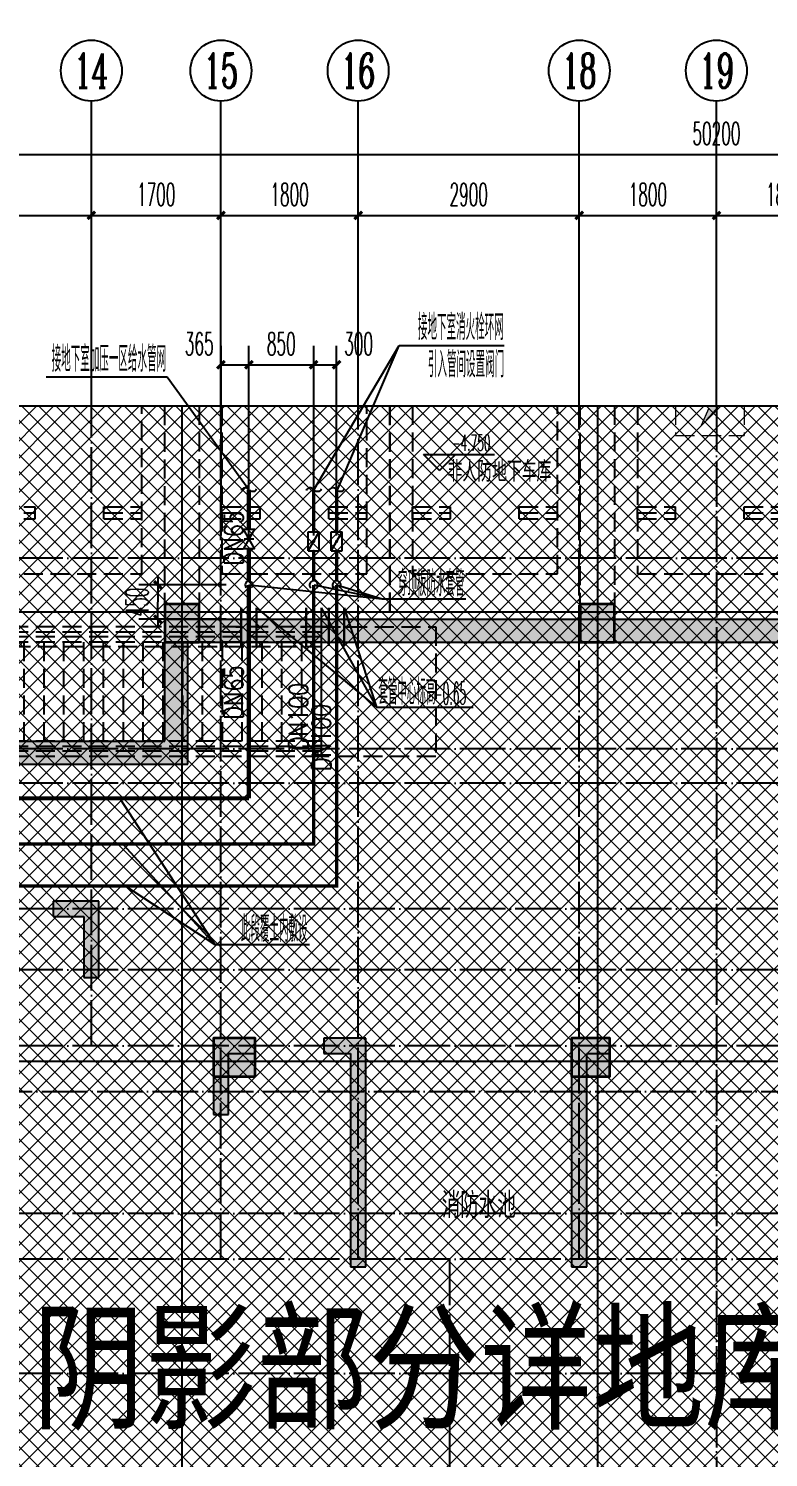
# Model space of a CAD drawing. Extents: x 27938 to 1507990, y 110129 to 923079.
# Drawn here: x 676768 to 686473, y 575229 to 593981 of the extents above; entities that cross this region are included whole.
import ezdxf
from ezdxf.enums import TextEntityAlignment as Align
from ezdxf.xclip import XClip

# ---------------------------------------------------------------- set-up
doc = ezdxf.new("R2010")
doc.units = 0
doc.header["$LTSCALE"] = 1000
doc.header["$MEASUREMENT"] = 0
doc.header["$XCLIPFRAME"] = 0
for name, pattern in [('#P_--_20B1_001_t3$0$DASH', [0.35, 0.25, -0.1]), ('5、6、7#楼参照$0$DASH', [0.35, 0.25, -0.1]), ('DASH', [0.35, 0.25, -0.1]), ('DOTE', [2.4200000000000004, 2, -0.2, 0.02, -0.2])]:
    doc.linetypes.add(name, pattern=pattern)
for name, color, linetype in [('----建筑底图', 8, 'Continuous'), ('AXIS', 3, 'Continuous'), ('AXIS_TEXT', 7, 'Continuous'), ('COLUMN', 9, 'Continuous'), ('DIM_ELEV', 3, 'Continuous'), ('DIM_不分区消火栓', 1, 'Continuous'), ('DIM_不分区给水', 3, 'Continuous'), ('DIM_给水', 3, 'Continuous'), ('DOTE', 1, 'Continuous'), ('EQUIP_不分区消火栓', 7, 'Continuous'), ('EQUIP_给水', 7, 'Continuous'), ('HS-A-停车位（标准）', 9, 'Continuous'), ('HS-A-墙-砼', 41, 'Continuous'), ('PIPE-不分区消火栓', 1, 'TG_X'), ('PIPE-给水中', 72, 'J2'), ('PUB_HATCH', 8, 'Continuous'), ('PUB_TEXT', 4, 'Continuous'), ('STAIR', 2, 'Continuous'), ('text', 7, 'Continuous'), ('TEXT_不分区消火栓', 7, 'Continuous'), ('TEXT_给水', 7, 'Continuous'), ('VALVE_不分区消火栓', 7, 'Continuous'), ('VALVE_给水', 7, 'Continuous')]:
    doc.layers.add(name, color=color, linetype=linetype)
for name, color, linetype, lineweight in [('AE-PARKING', 70, '5、6、7#楼参照$0$DASH', 13), ('填充', 251, 'Continuous', 5), ('砼柱', 2, 'Continuous', 35)]:
    doc.layers.add(name, color=color, linetype=linetype, lineweight=lineweight)
doc.styles.add('_TCH_AXIS', font='COMPLEX', dxfattribs={"bigfont": 'GBCBIG'})
doc.styles.add('_TCH_DIM', font='SIMPLEX.shx', dxfattribs={"width": 0.7, "bigfont": 'GBCBIG.shx'})
doc.styles.add('_TCH_DIM_T3', font='SIMPLEX.shx', dxfattribs={"width": 0.4941176470588236, "bigfont": 'GBCBIG.shx'})
doc.styles.add('_TWT_PIPEDN', font='SIMPLEX', dxfattribs={"width": 0.8, "height": 3.5, "bigfont": 'HZTXT'})
doc.styles.add('COMPLEX', font='COMPLEX')
doc.styles.get("Standard").update_dxf_attribs({"font": 'gbenor.shx', "bigfont": 'gbcbig.shx'})
doc.styles.add('TG_LINETYPE', font='SIMPLEX', dxfattribs={"width": 0.8, "height": 3, "bigfont": 'HZTXT'})
doc.styles.add('黑体', font='simhei.ttf')
doc.linetypes.add('J2', pattern='A,3,-0.2,["J2",Standard,S=0.25,R=0,X=-0.1,Y=-0.115],-0.35', length=3.55)
doc.linetypes.add('TG_X', pattern='A,2,-0.229,["X",TG_LINETYPE,S=0.1,R=0,X=-0.229,Y=-0.15],0', length=2.229)
doc.dimstyles.new('_TCH_ARCH&&100', dxfattribs={"dimtxt": 297.5, "dimasz": 100, "dimexe": 250, "dimexo": 300, "dimgap": 126.25, "dimtad": 1, "dimdec": 0, "dimzin": 0, "dimdsep": 46, "dimtxsty": '_TCH_DIM_T3', "dimblk": 'ARCHTICK', "dimcen": 0.09, "dimclrt": 4, "dimazin": 2, "dimtfac": 1, "dimtdec": 0, "dimtix": 1, "dimtmove": 2, "dimatfit": 3, "dimfxl": 100, "dimtolj": 1, "dimtzin": 0, "dimarcsym": 0})
doc.dimstyles.new('_TWT_ARCH&&100', dxfattribs={"dimtxt": 297.5, "dimasz": 100, "dimexe": 250, "dimexo": 300, "dimgap": 126.25, "dimtad": 1, "dimdec": 0, "dimzin": 0, "dimdsep": 46, "dimtxsty": '_TCH_DIM_T3', "dimblk": 'ARCHTICK', "dimcen": 0.09, "dimclrt": 7, "dimazin": 2, "dimtfac": 1, "dimtdec": 0, "dimtix": 1, "dimtmove": 2, "dimatfit": 3, "dimfxl": 1, "dimtolj": 1, "dimtzin": 0, "dimarcsym": 0})

# ---------------------------------------------------------------- blocks, each defined once
blk = doc.blocks.new('A$C25A378E3')
at = {"layer": 'HS-A-停车位（标准）', "color": 0, "linetype": 'DASH'}
for p, q in [((299.9288666398497, 4280.200665866025), (299.9276344913524, 4120.200664976728)), ((299.9282505712472, 4200.200665451237), (799.9279646449722, 4200.00894667895)), ((299.9288666398497, 4280.200665866025), (799.9285807174165, 4280.00894703425)), ((799.9285807174165, 4280.00894703425), (799.9273485837039, 4120.008946264163)), ((1699.929113851395, 4280.193678615266), (1699.927881702897, 4120.19367778569)), ((1699.928497782676, 4200.193678200361), (2199.928211856517, 4200.001959428308)), ((1699.929113851395, 4280.193678615266), (2199.928827928961, 4280.001959843212)), ((2199.928827928961, 4280.001959843212), (2199.927595795365, 4120.001958953799)), ((299.9276344913524, 4120.200664976728), (799.9273485837039, 4120.008946264163)), ((1699.927881702897, 4120.19367778569), (2199.927595795365, 4120.001958953799)), ((300.0205537431175, 1700.046125917463), (-199.9740653929766, 2550.049336581258)), ((2200.020893819514, 1700.035927985562), (2700.026429273654, 2550.032717227354))]:
    blk.add_line(p, q, dxfattribs=at)
for points in [[(1.164153218269348e-10, 5499.999999999884), (2499.999999842257, 5499.971898506512), (2499.938176556607, -0.02810114610474557), (-0.06182328553404659, 3.472669050097466e-07)], [(299.9943796824664, 4999.996627852321), (2199.994379562442, 4999.975270717288), (2199.938176575466, -0.02472896687686443), (299.9381766954903, -0.003371831844560802)]]:
    blk.add_lwpolyline(points, close=True, dxfattribs=at)
blk = doc.blocks.new('充电车位')
at = {"layer": 'AE-PARKING', "linetype": 'ByBlock'}
h = blk.add_hatch(color=0, dxfattribs=at)
h.dxf.hatch_style = 1
h.paths.add_polyline_path([(-1007586.192309124, -1042637.750552036), (-1007473.70691881, -1042375.484842397), (-1007689.223537753, -1042375.484842405), (-1007425.007632948, -1042030.478523538), (-1007514.574478829, -1042281.719792634), (-1007278.962196556, -1042297.991757713)])
at = {"layer": 'AE-PARKING', "color": 0}
for p, q in [((-1007928.602682202, -1041872.947363779), (-1007028.602682206, -1041872.947363779)), ((-1007928.602682199, -1041872.947363779), (-1007928.602682201, -1042772.947363771)), ((-1007028.602682203, -1041872.947363779), (-1007028.602682201, -1042772.947363771)), ((-1007928.602682204, -1042772.947363771), (-1007028.602682201, -1042772.947363771))]:
    blk.add_line(p, q, dxfattribs=at)
at = {"layer": 'AE-PARKING', "color": 0, "linetype": 'ByBlock'}
for p, q in [((-1007425.007632948, -1042030.478523538), (-1007689.223537753, -1042375.484842405)), ((-1007425.007632948, -1042030.478523538), (-1007514.574478829, -1042281.719792634)), ((-1007689.223537753, -1042375.484842405), (-1007473.70691881, -1042375.484842397)), ((-1007278.962196556, -1042297.991757713), (-1007586.192309124, -1042637.750552036)), ((-1007586.192309124, -1042637.750552036), (-1007473.70691881, -1042375.484842397)), ((-1007514.574478829, -1042281.719792634), (-1007278.962196556, -1042297.991757713))]:
    blk.add_line(p, q, dxfattribs=at)
blk = doc.blocks.new('GFDGFSDFGD')
at = {"layer": 'PUB_HATCH'}
for points in [[(436916.6632950304, 374823.7249912273), (436916.6633632982, 374623.7240320508), (437316.5790052807, 374623.7242368265), (437316.5789524557, 373823.7245942427), (437516.5781339463, 373823.7238780342), (437516.5787040961, 374823.7248459149)], [(439566.4865317799, 373023.7243817647), (439016.5711227141, 373023.7242364523), (439016.5716928639, 372023.7232685714), (439216.5708743546, 372023.7239847798), (439216.5708215295, 372823.7236273639), (439566.4864635121, 372823.7234225881)], [(440466.568470567, 373023.7242148577), (440466.568470567, 372823.7242148577), (440816.568470567, 372823.7242148577), (440816.5684693679, 370023.7242154307), (441016.5684693679, 370023.7242154307), (441016.568470567, 373023.7242148577)], [(444216.4820426816, 373023.7489890837), (443716.5683577289, 373023.7489891474), (443716.5683619161, 370023.7265896607), (443916.5683628398, 370023.7265896607), (443916.5683577289, 372823.7489891474), (444216.4820426816, 372823.7489891108)]]:
    blk.add_hatch(color=0, dxfattribs=at).paths.add_polyline_path(points)
at = {"layer": 'COLUMN', "color": 0}
for p, q in [((436916.6632950304, 374823.7249912273), (436916.6633632982, 374623.7240320508)), ((437516.5787040961, 374823.7248459149), (436916.6632950304, 374823.7249912273)), ((437516.5781339463, 373823.7238780342), (437516.5787040961, 374823.7248459149)), ((436916.6633632982, 374623.7240320508), (437316.5790052807, 374623.7242368265)), ((437316.5790052807, 374623.7242368265), (437316.5789524557, 373823.7245942427)), ((437316.5789524557, 373823.7245942427), (437516.5781339463, 373823.7238780342)), ((439566.4865317799, 373023.7243817647), (439016.5711227141, 373023.7242364523)), ((439016.5711227141, 373023.7242364523), (439016.5716928639, 372023.7232685714)), ((439566.4864635121, 372823.7234225881), (439566.4865317799, 373023.7243817647)), ((440466.568470567, 373023.7242148577), (440466.568470567, 372823.7242148577)), ((441016.568470567, 373023.7242148577), (440466.568470567, 373023.7242148577)), ((441016.5684693679, 370023.7242154307), (441016.568470567, 373023.7242148577)), ((444216.4820426816, 373023.7489890837), (443716.5683577289, 373023.7489891474)), ((443716.5683577289, 373023.7489891474), (443716.5683619161, 370023.7265896607)), ((444216.4820426816, 372823.7489891108), (444216.4820426816, 373023.7489890837)), ((439216.5708743546, 372023.7239847798), (439216.5708215295, 372823.7236273639)), ((439216.5708215295, 372823.7236273639), (439566.4864635121, 372823.7234225881)), ((440466.568470567, 372823.7242148577), (440816.568470567, 372823.7242148577)), ((440816.568470567, 372823.7242148577), (440816.5684693679, 370023.7242154307)), ((443916.5683628398, 370023.7265896607), (443916.5683577289, 372823.7489891474)), ((443916.5683577289, 372823.7489891474), (444216.4820426816, 372823.7489891108)), ((439016.5716928639, 372023.7232685714), (439216.5708743546, 372023.7239847798)), ((440816.5684693679, 370023.7242154307), (441016.5684693679, 370023.7242154307)), ((443716.5683619161, 370023.7265896607), (443916.5683628398, 370023.7265896607))]:
    blk.add_line(p, q, dxfattribs=at)
blk = doc.blocks.new('DFBFBFBGF')
at = {"layer": 'STAIR', "color": 0, "linetype": '#P_--_20B1_001_t3$0$DASH'}
for p, q in [((293136.325158803, 754230.1456084143), (287316.5787030022, 754230.1456084143)), ((293136.3251588018, 754030.1456084143), (293136.325158803, 754230.1456084143)), ((293136.3251588031, 754160.1456084616), (287316.5787030022, 754160.1456084708)), ((293136.3251588029, 754100.1456084616), (287316.5787030022, 754100.1456084704)), ((293136.3251588018, 754030.1456084143), (287316.5787030022, 754030.1456084145)), ((293136.325158803, 754030.1456084299), (288716.325158803, 754030.1456084299)), ((288716.325158803, 752730.1456084299), (288716.325158803, 754030.1456084299)), ((288976.325158803, 752730.1456084299), (288976.325158803, 754030.1456084299)), ((289236.325158803, 752730.1456084299), (289236.325158803, 754030.1456084299)), ((289496.325158803, 752730.1456084299), (289496.325158803, 754030.1456084299)), ((289756.325158803, 752730.1456084299), (289756.325158803, 754030.1456084299)), ((290016.325158803, 752730.1456084299), (290016.325158803, 754030.1456084299)), ((290276.325158803, 752730.1456084299), (290276.325158803, 754030.1456084299)), ((290536.325158803, 752730.1456084299), (290536.325158803, 754030.1456084299)), ((290796.325158803, 752730.1456084299), (290796.325158803, 754030.1456084299)), ((291056.325158803, 752730.1456084299), (291056.325158803, 754030.1456084299)), ((291316.325158803, 752730.1456084299), (291316.325158803, 754030.1456084299)), ((291576.325158803, 752730.1456084299), (291576.325158803, 754030.1456084299)), ((291836.325158803, 752730.1456084299), (291836.325158803, 754030.1456084299)), ((292096.325158803, 752730.1456084299), (292096.325158803, 754030.1456084299)), ((292356.325158803, 752730.1456084299), (292356.325158803, 754030.1456084299)), ((292616.325158803, 752730.1456084299), (292616.325158803, 754030.1456084299)), ((292876.325158803, 752730.1456084299), (292876.325158803, 754030.1456084299)), ((293136.325158803, 752730.1456084299), (293136.325158803, 754030.1456084299)), ((288716.325158803, 753970.1456084145), (293136.3251588018, 753970.1456083918)), ((293136.325158803, 752730.1456083826), (287316.5787030022, 752730.1456085002)), ((293136.325158803, 752730.1456084299), (288716.325158803, 752730.1456084299)), ((293136.3251588018, 752530.1456083826), (293136.325158803, 752730.1456083826)), ((293136.3251588031, 752660.1456084299), (287316.5787030022, 752660.1456085349)), ((293136.3251588029, 752600.1456084299), (287316.5787030022, 752600.1456085352)), ((293136.3251588018, 752530.1456083826), (287316.5787030022, 752530.1456085071))]:
    blk.add_line(p, q, dxfattribs=at)
blk.add_lwpolyline([(293136.325158803, 754230.1456084143), (294636.325158803, 754230.1456084143), (294636.325158803, 752530.1456083859), (293136.325158803, 752530.1456083859)], close=True, dxfattribs=at)
blk = doc.blocks.new('A$C74D73064')
at = {"layer": 'PUB_HATCH'}
for points in [[(5330.035101133515, 67722.25380453607), (4880.035101133515, 67722.25380453607), (4880.035101133515, 67222.25380453607), (5330.035101133515, 67222.25380453607)], [(10780.03510113352, 67722.25380453607), (10330.03510113352, 67722.25380453607), (10330.03510113352, 67222.25380453607), (10780.03510113352, 67222.25380453607)], [(4880.035097752321, 67522.22157665297), (5180.039903928642, 67222.23701049897), (13616.72737638234, 67222.67104982813), (13716.72737638179, 67372.67362235927), (13616.7273763807, 67522.67105022518)], [(4880.060727174392, 65922.51067925002), (5180.065533430678, 65622.52112190436), (5180.039903928642, 67222.23701049897), (4880.035097752321, 67522.22157665297)], [(916.6607630463943, 65922.37271767309), (1216.665569302689, 65622.38316032744), (5180.065533430678, 65622.52112190436), (4880.060727174392, 65922.51067925002)], [(5516.76357765065, 61522.2538045363), (6066.76357765065, 61522.2538045363), (6066.76357765065, 62022.2538045363), (5516.76357765065, 62022.2538045363)], [(10216.76357765065, 61522.2538045363), (10716.76357765065, 61522.2538045363), (10716.76357765065, 62022.2538045363), (10216.76357765065, 62022.2538045363)]]:
    blk.add_hatch(color=0, dxfattribs=at).paths.add_polyline_path(points)
at = {"layer": '填充'}
h = blk.add_hatch(dxfattribs=at)
h.set_pattern_fill('ANSI37', color=0, scale=100, style=0)
h.set_pattern_definition([(45, (-58932.59737397294, 57522.26104246161), (-112.2532015133644, 112.2532015133644), []), (135, (-58932.59737397294, 57522.26104246161), (-112.2532015133644, -112.2532015133644), [])])
h.paths.add_polyline_path([(-1883.245113433339, 67422.2569481032), (-1883.252093272109, 65922.25253493642), (-4383.245926994132, 65922.25253493642), (-4383.245369886106, 63622.25836530142), (-1883.245802703255, 63622.25285050017), (-1883.24528038752, 61422.52731195209), (-6483.052808433014, 61422.52585154667), (-6483.05280949513, 58222.52356318047), (-1733.246660446981, 58222.52356434404), (-1733.24626368488, 57522.26107485557), (966.753737372579, 57522.26107486594), (966.756026635645, 59622.3238344139), (1116.760784007143, 59622.18834295194), (1116.758494829061, 61422.38938027527), (1116.757451275247, 61422.50371264853), (1116.764397479943, 67422.25361470424)], flags=16)
h.paths.add_polyline_path([(28617.14278763864, 63622.25619117322), (28617.14160993224, 65922.25169613352), (26117.14164649148, 65922.25689576706), (26117.1416480873, 67422.25584840844), (23117.14164120343, 67422.25584840844), (23116.79998006136, 61422.52643550967), (18516.80651622411, 61422.52497610822), (18516.80691676997, 58222.52649465378), (23266.79900160988, 58222.52649481338), (23266.798996764, 57522.26019841316), (25966.79899782146, 57522.26019842352), (25966.79899781779, 59622.25636482809), (26416.80034948542, 59622.25741134246), (26416.80034957407, 61422.52504180919), (26116.80271172413, 61422.50283620611), (26117.14164410619, 63622.25626530824)], flags=16)
h.paths.add_polyline_path([(-14883.24656480824, 70322.2568880918), (39116.74030273309, 70322.2568880918), (39116.74030273309, 50822.25688926864), (-14883.24656480824, 50822.25688926864)])
at = {"color": 0}
blk.add_lwpolyline([(-14883.24656480824, 70322.2568880918), (39116.74030273309, 70322.2568880918), (39116.74030273309, 50822.25688926864), (-14883.24656480824, 50822.25688926864)], close=True, dxfattribs=at)
at = {"layer": 'DIM_ELEV', "color": 0}
for p, q in [((8482.385303299001, 69474.46906999516), (8272.385303299001, 69684.46906999516)), ((8272.385303299001, 69684.46906999516), (9203.273964815133, 69684.46906999516)), ((8482.385303299001, 69474.46906999516), (8692.385303299001, 69684.46906999516))]:
    blk.add_line(p, q, dxfattribs=at)
at = {"layer": 'DOTE', "color": 0}
for p, q in [((5105.035101130488, 128076.6066358481), (5105.035101130488, 3986.254199284944)), ((10555.0351011306, 128076.6066358479), (10555.0351011306, 3986.254199284827)), ((-13744.9648988698, 67619.2564616513), (186069.1586907377, 67619.2564616513)), ((186069.1586907371, 61719.25646165141), (-82096.49317365023, 61719.25646165141))]:
    blk.add_line(p, q, dxfattribs=at)
at = {"layer": 'HS-A-墙-砼', "color": 0}
for p, q in [((4880.035097752321, 67522.22157665297), (13616.7273763807, 67522.67105022518)), ((4880.060727174392, 65922.51067925002), (4880.035097752321, 67522.22157665297)), ((5180.039903928642, 67222.23701049897), (13616.72737638234, 67222.67104982813)), ((5180.065533430678, 65622.52112190436), (5180.039903928642, 67222.23701049897)), ((916.6607630463943, 65922.37271767309), (4880.060727174392, 65922.51067925002)), ((1216.665569302689, 65622.38316032744), (5180.065533430678, 65622.52112190436))]:
    blk.add_line(p, q, dxfattribs=at)
at = {"layer": 'PUB_HATCH', "color": 0}
for points in [[(5330.035101133515, 67722.25380453607), (4880.035101133515, 67722.25380453607), (4880.035101133515, 67222.25380453607), (5330.035101133515, 67222.25380453607)], [(10780.03510113352, 67722.25380453607), (10330.03510113352, 67722.25380453607), (10330.03510113352, 67222.25380453607), (10780.03510113352, 67222.25380453607)], [(5516.76357765065, 61522.2538045363), (6066.76357765065, 61522.2538045363), (6066.76357765065, 62022.2538045363), (5516.76357765065, 62022.2538045363)], [(10216.76357765065, 61522.2538045363), (10716.76357765065, 61522.2538045363), (10716.76357765065, 62022.2538045363), (10216.76357765065, 62022.2538045363)]]:
    blk.add_lwpolyline(points, close=True, dxfattribs=at)
at = {"layer": '砼柱', "color": 0, "lineweight": 35}
for points in [[(5330.035101133515, 67722.25380453607), (4880.035101133515, 67722.25380453607), (4880.035101133515, 67222.25380453607), (5330.035101133515, 67222.25380453607)], [(10780.03510113352, 67722.25380453607), (10330.03510113352, 67722.25380453607), (10330.03510113352, 67222.25380453607), (10780.03510113352, 67222.25380453607)], [(5516.76357765065, 61522.2538045363), (6066.76357765065, 61522.2538045363), (6066.76357765065, 62022.2538045363), (5516.76357765065, 62022.2538045363)], [(10216.76357765065, 61522.2538045363), (10716.76357765065, 61522.2538045363), (10716.76357765065, 62022.2538045363), (10216.76357765065, 62022.2538045363)]]:
    blk.add_lwpolyline(points, close=True, dxfattribs=at)
at = {"color": 169}
for name, p in [('DFBFBFBGF', (-286199.8252656229, -686807.6532554036)), ('GFDGFSDFGD', (-433499.8252640743, -311001.4679434196))]:
    blk.add_blockref(name, p, dxfattribs=at)
at = {"layer": 'AE-PARKING', "color": 169, "rotation": 359.9974937272497}
blk.add_blockref('充电车位', (1019554.211167111, 1112662.743279228), dxfattribs=at)
at = {"layer": 'HS-A-停车位（标准）', "color": 169, "linetype": 'DASH', "xscale": -0.9999999999999996, "rotation": 179.9993559612105}
for p in [(2380.035101088695, 73119.25646095606), (5330.096924374113, 73119.25646130368), (7830.035101088695, 73119.25646095606), (10780.09692437423, 73119.25646130368)]:
    blk.add_blockref('A$C25A378E3', p, dxfattribs=at)
at = {"layer": 'DIM_ELEV', "color": 0, "style": '_TCH_DIM', "width": 0.4941176470588236}
blk.add_text('-4.750', height=208.25, dxfattribs=at).set_placement((8643.273964815133, 69733.46906999516))
at = {"layer": 'PUB_TEXT', "color": 0}
for s, height, p in [('非人防地下车库', 270.0709219858156, (8590.256067329145, 69328.02457932517)), ('消防水池', 337.5886524822695, (8513.424692345696, 59662.67913259903))]:
    blk.add_text(s, height=height, dxfattribs=at).set_placement(p)
blk = doc.blocks.new('HFHFTHFD')
at = {"layer": 'DOTE', "color": 0, "linetype": 'DOTE', "ltscale": 0.3}
for p, q in [((437416.57870371, 604548.8100388076), (437416.5787037368, 612948.8100463543)), ((439116.5787031571, 601748.8100473222), (439116.5787025715, 612948.8100463543)), ((440916.5787032476, 601748.8100473222), (440916.5787032476, 612948.8100463543)), ((443816.578703357, 601748.8100391305), (443816.5787033571, 612948.8100463543)), ((445616.5787024723, 612948.8100463543), (445616.5787024723, 593448.8100475312)), ((472616.5787020951, 610948.8100463543), (418616.5787028495, 610948.8100463543)), ((472616.5787020951, 608448.8100463543), (418616.5787028495, 608448.8100463543)), ((472616.5787020951, 607998.8100463543), (418616.5787028495, 607998.8100463543)), ((472616.5787020951, 606348.8100465569), (418616.5787028495, 606348.8100465569)), ((472616.5787020951, 605548.8100406288), (418616.5787028495, 605548.8100406289)), ((472616.5787020951, 604548.8100471114), (418616.5787028495, 604548.8100471116)), ((418616.5787028495, 603949.0803176122), (472616.5787020951, 603949.0802720234)), ((472616.5787020951, 602348.8100463724), (418616.5787028495, 602348.8100463726)), ((472616.5787020951, 601748.8100473221), (418616.5787028495, 601748.8100473222)), ((442116.5787120232, 601748.8100392178), (442116.5787120232, 593448.8100475312)), ((472616.5787020951, 600248.810045596), (418616.5787028495, 600248.8100466327))]:
    blk.add_line(p, q, dxfattribs=at)
blk = doc.blocks.new('_ArchTick')
at = {"color": 0, "linetype": 'ByBlock', "const_width": 0.4}
blk.add_lwpolyline([(-0.5, -0.5), (0.5, 0.5)], dxfattribs=at)
blk = doc.blocks.new('*D202')
at = {"layer": 'Defpoints', "color": 0}
for p in [(678465.9896313646, 586679.33430578), (679658.4216725217, 586678.828366652), (679658.2307902465, 586228.943926771)]:
    blk.add_point(p, dxfattribs=at)
at = {"layer": 'DIM_给水', "color": 0, "lineweight": -2}
for p, q in [((678465.9896313646, 586679.33430578), (678466.0320605399, 586779.3342967789)), ((679358.4216995252, 586678.9556541783), (678215.9896538676, 586679.4403787185)), ((678465.7987490892, 586229.449865899), (678465.9896313646, 586679.33430578)), ((679358.23081725, 586229.0712142973), (678215.7987715922, 586229.5559388376)), ((678465.7987490892, 586229.449865899), (678465.7563199138, 586129.4498749002))]:
    blk.add_line(p, q, dxfattribs=at)
at = {"layer": 'DIM_给水', "color": 0, "lineweight": -2, "xscale": 100, "yscale": 100, "zscale": 100}
for p, rotation in [((678465.9896313646, 586679.33430578), 269.9756898724752), ((678465.7987490892, 586229.449865899), 89.97568987247521)]:
    blk.add_blockref('_ArchTick', p, dxfattribs=dict(at, rotation=rotation))
at = {"layer": 'DIM_给水', "color": 7, "insert": (678190.8942149802, 586454.5087660716), "char_height": 297.5, "attachment_point": 5, "rotation": 89.97568987247521, "style": '_TCH_DIM_T3'}
blk.add_mtext('\\A1;450', dxfattribs=at)
blk = doc.blocks.new('*D203')
at = {"layer": 'Defpoints', "color": 0}
for p in [(680808.207799145, 589568.8940000006), (680508.207799145, 587028.922484702), (680808.207799145, 587028.922484702)]:
    blk.add_point(p, dxfattribs=at)
at = {"layer": 'DIM_不分区消火栓', "color": 0, "lineweight": -2}
for p, q in [((680508.207799145, 587328.922484702), (680508.207799145, 589818.8940000006)), ((680808.207799145, 587328.922484702), (680808.207799145, 589818.8940000006)), ((680508.207799145, 589568.8940000006), (680808.207799145, 589568.8940000006))]:
    blk.add_line(p, q, dxfattribs=at)
at = {"layer": 'DIM_不分区消火栓', "color": 0, "lineweight": -2, "xscale": 100, "yscale": 100, "zscale": 100, "rotation": 180}
blk.add_blockref('_ArchTick', (680508.207799145, 589568.8940000006), dxfattribs=at)
at = {"layer": 'DIM_不分区消火栓', "color": 0, "lineweight": -2, "xscale": 100, "yscale": 100, "zscale": 100}
blk.add_blockref('_ArchTick', (680808.207799145, 589568.8940000006), dxfattribs=at)
at = {"layer": 'DIM_不分区消火栓', "color": 7, "insert": (681097.207799145, 589843.8940000006), "char_height": 297.5, "attachment_point": 5, "style": '_TCH_DIM_T3'}
blk.add_mtext('\\A1;300', dxfattribs=at)
blk = doc.blocks.new('*D204')
at = {"layer": 'Defpoints', "color": 0}
for p in [(680508.207799145, 589568.8940000006), (679658.207799145, 587028.922484702), (680508.207799145, 587028.922484702)]:
    blk.add_point(p, dxfattribs=at)
at = {"layer": 'DIM_不分区消火栓', "color": 0, "lineweight": -2}
for p, q in [((679658.207799145, 587328.922484702), (679658.207799145, 589818.8940000006)), ((680508.207799145, 587328.922484702), (680508.207799145, 589818.8940000006)), ((679658.207799145, 589568.8940000006), (680508.207799145, 589568.8940000006))]:
    blk.add_line(p, q, dxfattribs=at)
at = {"layer": 'DIM_不分区消火栓', "color": 0, "lineweight": -2, "xscale": 100, "yscale": 100, "zscale": 100, "rotation": 180}
blk.add_blockref('_ArchTick', (679658.207799145, 589568.8940000006), dxfattribs=at)
at = {"layer": 'DIM_不分区消火栓', "color": 0, "lineweight": -2, "xscale": 100, "yscale": 100, "zscale": 100}
blk.add_blockref('_ArchTick', (680508.207799145, 589568.8940000006), dxfattribs=at)
at = {"layer": 'DIM_不分区消火栓', "color": 7, "insert": (680083.207799145, 589843.8940000006), "char_height": 297.5, "attachment_point": 5, "style": '_TCH_DIM_T3'}
blk.add_mtext('\\A1;850', dxfattribs=at)
blk = doc.blocks.new('*D205')
at = {"layer": 'Defpoints', "color": 0}
for p in [(679658.207799145, 589568.8940000006), (679292.7965468452, 587028.922484702), (679658.207799145, 587028.922484702)]:
    blk.add_point(p, dxfattribs=at)
at = {"layer": 'DIM_不分区消火栓', "color": 0, "lineweight": -2}
for p, q in [((679292.7965468452, 587328.922484702), (679292.7965468452, 589818.8940000006)), ((679658.207799145, 587328.922484702), (679658.207799145, 589818.8940000006)), ((679292.7965468452, 589568.8940000006), (679658.207799145, 589568.8940000006))]:
    blk.add_line(p, q, dxfattribs=at)
at = {"layer": 'DIM_不分区消火栓', "color": 0, "lineweight": -2, "xscale": 100, "yscale": 100, "zscale": 100, "rotation": 180}
blk.add_blockref('_ArchTick', (679292.7965468452, 589568.8940000006), dxfattribs=at)
at = {"layer": 'DIM_不分区消火栓', "color": 0, "lineweight": -2, "xscale": 100, "yscale": 100, "zscale": 100}
blk.add_blockref('_ArchTick', (679658.207799145, 589568.8940000006), dxfattribs=at)
at = {"layer": 'DIM_不分区消火栓', "color": 7, "insert": (679006.2965468452, 589843.8940000006), "char_height": 297.5, "attachment_point": 5, "style": '_TCH_DIM_T3'}
blk.add_mtext('\\A1;365', dxfattribs=at)
blk = doc.blocks.new('*D366')
at = {"layer": 'AXIS', "color": 0, "lineweight": -2}
for p, q in [((685791.7965467199, 589328.9224847021), (685791.7965467199, 591778.922484657)), ((687591.796545835, 589328.9224846121), (687591.796545835, 591778.922484657)), ((685791.7965467199, 591528.922484657), (687591.796545835, 591528.922484657))]:
    blk.add_line(p, q, dxfattribs=at)
at = {"layer": 'Defpoints', "color": 0}
for p in [(687591.796545835, 591528.922484657), (685791.7965467199, 589028.9224847021), (687591.796545835, 589028.9224846121)]:
    blk.add_point(p, dxfattribs=at)
at = {"layer": 'AXIS', "color": 0, "lineweight": -2, "xscale": 100, "yscale": 100, "zscale": 100, "rotation": 180}
blk.add_blockref('_ArchTick', (685791.7965467199, 591528.922484657), dxfattribs=at)
at = {"layer": 'AXIS', "color": 0, "lineweight": -2, "xscale": 100, "yscale": 100, "zscale": 100}
blk.add_blockref('_ArchTick', (687591.796545835, 591528.922484657), dxfattribs=at)
at = {"layer": 'AXIS', "color": 4, "insert": (686691.7965462774, 591803.922484657), "char_height": 297.5, "attachment_point": 5, "style": '_TCH_DIM_T3'}
blk.add_mtext('\\A1;1800', dxfattribs=at)
blk = doc.blocks.new('*D374')
at = {"layer": 'AXIS', "color": 0, "lineweight": -2}
for p, q in [((674691.7965473771, 589328.922484702), (674691.7965473771, 591778.922484702)), ((677591.7965479828, 589328.922484702), (677591.7965479828, 591778.922484702)), ((674691.7965473771, 591528.922484702), (677591.7965479828, 591528.922484702))]:
    blk.add_line(p, q, dxfattribs=at)
at = {"layer": 'Defpoints', "color": 0}
for p in [(677591.7965479828, 591528.922484702), (674691.7965473771, 589028.922484702), (677591.7965479828, 589028.922484702)]:
    blk.add_point(p, dxfattribs=at)
at = {"layer": 'AXIS', "color": 0, "lineweight": -2, "xscale": 100, "yscale": 100, "zscale": 100, "rotation": 180}
blk.add_blockref('_ArchTick', (674691.7965473771, 591528.922484702), dxfattribs=at)
at = {"layer": 'AXIS', "color": 0, "lineweight": -2, "xscale": 100, "yscale": 100, "zscale": 100}
blk.add_blockref('_ArchTick', (677591.7965479828, 591528.922484702), dxfattribs=at)
at = {"layer": 'AXIS', "color": 4, "insert": (676141.7965476799, 591803.922484702), "char_height": 297.5, "attachment_point": 5, "style": '_TCH_DIM_T3'}
blk.add_mtext('\\A1;2900', dxfattribs=at)
blk = doc.blocks.new('*D375')
at = {"layer": 'AXIS', "color": 0, "lineweight": -2}
for p, q in [((677591.7965479828, 589328.922484702), (677591.7965479828, 591778.922484702)), ((679291.7965468452, 589328.922484702), (679291.7965468452, 591778.922484702)), ((677591.7965479828, 591528.922484702), (679291.7965468452, 591528.922484702))]:
    blk.add_line(p, q, dxfattribs=at)
at = {"layer": 'Defpoints', "color": 0}
for p in [(679291.7965468452, 591528.922484702), (677591.7965479828, 589028.922484702), (679291.7965468452, 589028.922484702)]:
    blk.add_point(p, dxfattribs=at)
at = {"layer": 'AXIS', "color": 0, "lineweight": -2, "xscale": 100, "yscale": 100, "zscale": 100, "rotation": 180}
blk.add_blockref('_ArchTick', (677591.7965479828, 591528.922484702), dxfattribs=at)
at = {"layer": 'AXIS', "color": 0, "lineweight": -2, "xscale": 100, "yscale": 100, "zscale": 100}
blk.add_blockref('_ArchTick', (679291.7965468452, 591528.922484702), dxfattribs=at)
at = {"layer": 'AXIS', "color": 4, "insert": (678441.796547414, 591803.922484702), "char_height": 297.5, "attachment_point": 5, "style": '_TCH_DIM_T3'}
blk.add_mtext('\\A1;1700', dxfattribs=at)
blk = doc.blocks.new('*D376')
at = {"layer": 'AXIS', "color": 0, "lineweight": -2}
for p, q in [((679291.7965468452, 589328.922484702), (679291.7965468452, 591778.922484702)), ((681091.7965474954, 589328.922484702), (681091.7965474954, 591778.922484702)), ((679291.7965468452, 591528.922484702), (681091.7965474954, 591528.922484702))]:
    blk.add_line(p, q, dxfattribs=at)
at = {"layer": 'Defpoints', "color": 0}
for p in [(681091.7965474954, 591528.922484702), (679291.7965468452, 589028.922484702), (681091.7965474954, 589028.922484702)]:
    blk.add_point(p, dxfattribs=at)
at = {"layer": 'AXIS', "color": 0, "lineweight": -2, "xscale": 100, "yscale": 100, "zscale": 100, "rotation": 180}
blk.add_blockref('_ArchTick', (679291.7965468452, 591528.922484702), dxfattribs=at)
at = {"layer": 'AXIS', "color": 0, "lineweight": -2, "xscale": 100, "yscale": 100, "zscale": 100}
blk.add_blockref('_ArchTick', (681091.7965474954, 591528.922484702), dxfattribs=at)
at = {"layer": 'AXIS', "color": 4, "insert": (680191.7965471703, 591803.922484702), "char_height": 297.5, "attachment_point": 5, "style": '_TCH_DIM_T3'}
blk.add_mtext('\\A1;1800', dxfattribs=at)
blk = doc.blocks.new('*D377')
at = {"layer": 'AXIS', "color": 0, "lineweight": -2}
for p, q in [((681091.7965474954, 589328.922484702), (681091.7965474954, 591778.922484702)), ((683991.796547605, 589328.922484702), (683991.796547605, 591778.922484702)), ((681091.7965474954, 591528.922484702), (683991.796547605, 591528.922484702))]:
    blk.add_line(p, q, dxfattribs=at)
at = {"layer": 'Defpoints', "color": 0}
for p in [(683991.796547605, 591528.922484702), (681091.7965474954, 589028.922484702), (683991.796547605, 589028.922484702)]:
    blk.add_point(p, dxfattribs=at)
at = {"layer": 'AXIS', "color": 0, "lineweight": -2, "xscale": 100, "yscale": 100, "zscale": 100, "rotation": 180}
blk.add_blockref('_ArchTick', (681091.7965474954, 591528.922484702), dxfattribs=at)
at = {"layer": 'AXIS', "color": 0, "lineweight": -2, "xscale": 100, "yscale": 100, "zscale": 100}
blk.add_blockref('_ArchTick', (683991.796547605, 591528.922484702), dxfattribs=at)
at = {"layer": 'AXIS', "color": 4, "insert": (682541.7965475502, 591803.922484702), "char_height": 297.5, "attachment_point": 5, "style": '_TCH_DIM_T3'}
blk.add_mtext('\\A1;2900', dxfattribs=at)
blk = doc.blocks.new('*D378')
at = {"layer": 'AXIS', "color": 0, "lineweight": -2}
for p, q in [((683991.796547605, 589328.922484702), (683991.796547605, 591778.922484702)), ((685791.7965467202, 589328.922484702), (685791.7965467202, 591778.922484702)), ((683991.796547605, 591528.922484702), (685791.7965467202, 591528.922484702))]:
    blk.add_line(p, q, dxfattribs=at)
at = {"layer": 'Defpoints', "color": 0}
for p in [(685791.7965467202, 591528.922484702), (683991.796547605, 589028.922484702), (685791.7965467202, 589028.922484702)]:
    blk.add_point(p, dxfattribs=at)
at = {"layer": 'AXIS', "color": 0, "lineweight": -2, "xscale": 100, "yscale": 100, "zscale": 100, "rotation": 180}
blk.add_blockref('_ArchTick', (683991.796547605, 591528.922484702), dxfattribs=at)
at = {"layer": 'AXIS', "color": 0, "lineweight": -2, "xscale": 100, "yscale": 100, "zscale": 100}
blk.add_blockref('_ArchTick', (685791.7965467202, 591528.922484702), dxfattribs=at)
at = {"layer": 'AXIS', "color": 4, "insert": (684891.7965471626, 591803.922484702), "char_height": 297.5, "attachment_point": 5, "style": '_TCH_DIM_T3'}
blk.add_mtext('\\A1;1800', dxfattribs=at)
blk = doc.blocks.new('*D379')
at = {"layer": 'AXIS', "color": 0, "lineweight": -2}
for p, q in [((660691.7965470682, 589328.9224834428), (660691.7965470682, 592578.9224847024)), ((710891.7965463717, 589328.9224834428), (710891.7965463717, 592578.9224847024)), ((660691.7965470682, 592328.9224847024), (710891.7965463717, 592328.9224847024))]:
    blk.add_line(p, q, dxfattribs=at)
at = {"layer": 'Defpoints', "color": 0}
for p in [(710891.7965463717, 592328.9224847024), (660691.7965470682, 589028.9224834428), (710891.7965463717, 589028.9224834428)]:
    blk.add_point(p, dxfattribs=at)
at = {"layer": 'AXIS', "color": 0, "lineweight": -2, "xscale": 100, "yscale": 100, "zscale": 100, "rotation": 180}
blk.add_blockref('_ArchTick', (660691.7965470682, 592328.9224847024), dxfattribs=at)
at = {"layer": 'AXIS', "color": 0, "lineweight": -2, "xscale": 100, "yscale": 100, "zscale": 100}
blk.add_blockref('_ArchTick', (710891.7965463717, 592328.9224847024), dxfattribs=at)
at = {"layer": 'AXIS', "color": 4, "insert": (685791.79654672, 592603.9224847024), "char_height": 297.5, "attachment_point": 5, "style": '_TCH_DIM_T3'}
blk.add_mtext('\\A1;50200', dxfattribs=at)
blk = doc.blocks.new('_AXISO')
at = {"color": 0}
blk.add_circle((0, 0), 0.5, dxfattribs=at)
at = {"layer": 'AXIS_TEXT', "color": 0, "style": 'COMPLEX', "width": 1.041666666666667}
blk.add_attdef('A', text='', height=0.56, dxfattribs=at).set_placement((-0.25, -0.28), (0.25, -0.28), align=Align.FIT)
blk = doc.blocks.new('$TwtSys$00000132')
at = {"elevation": 1e-08}
blk.add_lwpolyline([(6.933914376713801, -100.5893358396867, -0.5751828771836968), (0.2497698202205356, -0.03709529810350887, 0.6047454773259218), (-10.88806972766179, 100.5893358396855, 16.92482764669524)], format="xyb", dxfattribs=at)
blk = doc.blocks.new('$VALVE$00000316')
for p, q in [((-124.8260262059412, 72.06833983187425), (124.8260262059412, -72.06833983187425)), ((-124.8260262059412, 72.06833983187425), (-124.8260262059412, -72.06833983187425)), ((-124.8260262059412, 72.06833983187425), (124.8260262059412, 72.06833983187425)), ((124.8260262059412, 72.06833983187425), (124.8260262059412, -72.06833983187425)), ((-124.8260262059412, -72.06833983187425), (124.8260262059412, -72.06833983187425))]:
    blk.add_line(p, q)
at = {"const_width": 21.11137713821932}
blk.add_lwpolyline([(-10.55568856911123, 0, 1), (10.55568856911123, 0, 1)], format="xyb", close=True, dxfattribs=at)
for p in [(-124.8260262059412, 0), (124.8260262059412, 0)]:
    blk.add_point(p)
at = {"color": 7, "flags": 9}
for tag in ['XSIZE', 'YSIZE']:
    blk.add_attdef(tag, (0, 0), '', height=0.5, dxfattribs=at)
blk = doc.blocks.new('$VALVE$00000296')
for points in [[(-125, 72.16878364870354), (-125, -72.16878364870354), (125, 72.16878364870354), (125, -72.16878364870354), (-125, 72.16878364870354)], [(0, 60.22559497023212), (0, -63.5535608260252)]]:
    blk.add_lwpolyline(points)
for p in [(-125, 0), (125, 0)]:
    blk.add_point(p)
blk = doc.blocks.new('$VALVE$00000553')
at = {"const_width": 30}
for points in [[(0, 100), (0, 175)], [(0, 100), (-250, 100), (-250, 100)], [(0, 100), (250, 100), (250, 100)], [(-250, -100), (-250, -100), (0, -100)], [(250, -100), (250, -100), (0, -100)], [(0, -175), (0, -100)]]:
    blk.add_lwpolyline(points, dxfattribs=at)

msp = doc.modelspace()

# ---------------------------------------------------------------- hatches: boundary and pattern name
at = {"layer": 'PIPE-不分区消火栓'}
for points in [[(680508.2077991429, 583278.5084655326), (680508.207799145, 583256.0084655385), (680530.706364176, 583256.0084655418)], [(680508.2077991429, 583278.5084655326), (680530.7077990993, 583278.5070305347), (680530.706364176, 583256.0084655418)], [(680808.2077991476, 582728.5084655322), (680808.207799145, 582706.0084655385), (680830.7065663713, 582706.0084655322)], [(680808.2077991476, 582728.5084655322), (680830.7077991113, 582728.5072327304), (680830.7065663713, 582706.0084655322)]]:
    msp.add_hatch(color=256, dxfattribs=at).paths.add_polyline_path(points)

# ---------------------------------------------------------------- linework, layer by layer
at = {"layer": 'AXIS', "color": 8}
for p, q in [((677591.796547983, 589028.9224846587), (677591.796547983, 593028.9224846587)), ((679291.7965468455, 589028.9224855611), (679291.7965468455, 593028.9224855611)), ((681091.7965474954, 589028.9224847094), (681091.7965474954, 593028.9224847094)), ((683991.7965476051, 589028.922484709), (683991.7965476051, 593028.922484709)), ((685791.7965467201, 589028.9224847094), (685791.7965467201, 593028.9224847094))]:
    msp.add_line(p, q, dxfattribs=at)
at = {"layer": 'DIM_不分区消火栓'}
for p, q in [((680508.207799145, 587928.9224844517), (681628.0090591722, 589823.2420066266)), ((680815.3296924159, 587920.5700056308), (681628.0090591722, 589823.2420066266)), ((681628.0090591722, 589823.2420066266), (683005.2480591722, 589823.2420066266)), ((678585.2202527192, 589407.0627212223), (677000.8021754291, 589407.0627212223)), ((679658.2448944431, 587929.1722542719), (678585.2202527192, 589407.0627212223))]:
    msp.add_line(p, q, dxfattribs=at)
at = {"layer": 'DIM_不分区给水'}
for p, q in [((679658.4216725216, 586678.8283666518), (681407.74, 586495.685)), ((680508.4216725216, 586678.8283666518), (681407.74, 586495.685)), ((680808.4216725216, 586678.8283666518), (681407.74, 586495.685)), ((681407.74, 586495.685), (682503.069, 586495.685)), ((679758.207799145, 586379.157949621), (681332.519, 585073.535)), ((680608.207799145, 586379.157949621), (681332.519, 585073.535)), ((680908.207799145, 586379.157949621), (681332.519, 585073.535)), ((681332.519, 585073.535), (682598.432, 585073.535)), ((677963.669, 583878.5090767085), (679212.167, 581960.764)), ((678004.306, 583278.5084655385), (679212.167, 581960.764)), ((678033.207799145, 582728.5084655385), (679212.167, 581960.764)), ((679212.167, 581960.764), (680452.432, 581960.764))]:
    msp.add_line(p, q, dxfattribs=at)
at = {"layer": 'PIPE-不分区消火栓', "const_width": 45}
for points in [[(680508.3025014965, 587375.3853663035), (680508.207799145, 587928.9224844517)], [(680808.3025014965, 587375.3853663035), (680808.207799145, 587928.9224844517)], [(680508.4122628018, 586733.8283658468), (680508.345213422, 587125.7333175453)], [(680808.4122628018, 586733.8283658468), (680808.345213422, 587125.7333175453)], [(680508.4216725216, 586631.914851097), (680508.4216725216, 586678.8283666518)], [(680808.4216725216, 586631.914851097), (680808.4216725216, 586678.8283666518)], [(680508.207799145, 583278.5084655385), (674858.2692524423, 583278.5084655385)]]:
    msp.add_lwpolyline(points, dxfattribs=at)
at = {"layer": 'PIPE-不分区消火栓', "ltscale": 0.5, "const_width": 45}
for points in [[(680508.207799145, 583278.5084655385), (680508.4216725216, 586631.914851097)], [(680808.207799145, 582728.5084655385), (680808.4216725216, 586631.914851097)], [(675313.207799145, 582728.5084655385), (680808.207799145, 582728.5084655385)]]:
    msp.add_lwpolyline(points, dxfattribs=at)
at = {"layer": 'PIPE-不分区消火栓'}
for centre in [(680508.4216725216, 586678.8283666518), (680808.4216725216, 586678.8283666518)]:
    msp.add_arc(centre, 54.99999999993985, 315, 225, dxfattribs=at)
at = {"layer": 'PIPE-给水中', "const_width": 55.00000000000001}
for points in [[(679658.296729461, 587409.1230285551), (679658.2077991451, 587928.9224844517)], [(679658.4131182309, 586728.8283659202), (679658.3395009153, 587159.1230322138)], [(679658.207799145, 583878.5090767085), (679658.4216725216, 586678.8283666518)]]:
    msp.add_lwpolyline(points, dxfattribs=at)
at = {"layer": 'PIPE-给水中', "ltscale": 0.5, "const_width": 55.00000000000001}
msp.add_lwpolyline([(679658.207799145, 583878.5090767085), (675308.207799145, 583878.5090767085)], dxfattribs=at)
at = {"layer": 'PIPE-给水中'}
msp.add_arc((679658.4216725216, 586678.8283666518), 50.00000000002458, 314.9956240554594, 224.9956240554594, dxfattribs=at)

# ---------------------------------------------------------------- block references
at = {"layer": '----建筑底图', "color": 169}
ref = msp.add_blockref('A$C74D73064', (673675.0431119021, 518706.6655966103), dxfattribs=at)
XClip(ref).set_block_clipping_path([(-14883.246564808185, 50822.2568892687), (39116.74030273309, 70322.2568880918)])
at = {"layer": '----建筑底图', "color": 8}
msp.add_blockref('GFDGFSDFGD', (240175.2178478277, 207705.1976531908), dxfattribs=at)
at = {"color": 169}
msp.add_blockref('HFHFTHFD', (240175.2178442443, -23919.88756165234), dxfattribs=at)
at = {"layer": 'AXIS', "color": 8}
ref = msp.add_blockref('_AXISO', (677591.796547983, 593428.9224846587), dxfattribs=dict(at, xscale=800, yscale=800, zscale=800))
ref.add_attrib('A', '14', dxfattribs={"layer": 'AXIS_TEXT', "color": 8, "ltscale": 0.5, "height": 452.5483399593904, "style": '_TCH_AXIS', "width": 0.6774193548388241}).set_placement((677365.5223780032, 593202.6483146789), (677818.0707179627, 593202.6483146789), align=Align.FIT)
ref = msp.add_blockref('_AXISO', (679291.7965468455, 593428.9224855611), dxfattribs=dict(at, xscale=800, yscale=800, zscale=800))
ref.add_attrib('A', '15', dxfattribs={"layer": 'AXIS_TEXT', "color": 8, "ltscale": 0.5, "height": 452.5483399593904, "style": '_TCH_AXIS', "width": 0.7241379310346052}).set_placement((679065.5223768657, 593202.6483155814), (679518.0707168252, 593202.6483155814), align=Align.FIT)
ref = msp.add_blockref('_AXISO', (681091.7965474954, 593428.9224847094), dxfattribs=dict(at, xscale=800, yscale=800, zscale=800))
ref.add_attrib('A', '16', dxfattribs={"layer": 'AXIS_TEXT', "color": 8, "ltscale": 0.5, "height": 452.5483399593904, "style": '_TCH_AXIS', "width": 0.7241379310346049}).set_placement((680865.5223775157, 593202.6483147297), (681318.0707174751, 593202.6483147297), align=Align.FIT)
ref = msp.add_blockref('_AXISO', (683991.7965476051, 593428.922484709), dxfattribs=dict(at, xscale=800, yscale=800, zscale=800))
ref.add_attrib('A', '18', dxfattribs={"layer": 'AXIS_TEXT', "color": 8, "ltscale": 0.5, "height": 452.5483399593904, "style": '_TCH_AXIS', "width": 0.724137931034605}).set_placement((683765.5223776253, 593202.6483147292), (684218.0707175848, 593202.6483147292), align=Align.FIT)
ref = msp.add_blockref('_AXISO', (685791.7965467201, 593428.9224847094), dxfattribs=dict(at, xscale=800, yscale=800, zscale=800))
ref.add_attrib('A', '19', dxfattribs={"layer": 'AXIS_TEXT', "color": 8, "ltscale": 0.5, "height": 452.5483399593904, "style": '_TCH_AXIS', "width": 0.7241379310346049}).set_placement((685565.5223767404, 593202.6483147297), (686018.0707166998, 593202.6483147297), align=Align.FIT)
at = {"layer": 'EQUIP_不分区消火栓', "rotation": 90}
for p in [(680508.207799145, 587928.9224844517), (680808.207799145, 587928.9224844517)]:
    msp.add_blockref('$TwtSys$00000132', p, dxfattribs=at)
at = {"layer": 'EQUIP_给水', "rotation": 90}
msp.add_blockref('$TwtSys$00000132', (679658.207799145, 587928.9224844517), dxfattribs=at)
at = {"layer": 'VALVE_不分区消火栓'}
for name, p, rotation in [('$VALVE$00000316', (680508.3238574592, 587250.5593419244), 90.00980249529661), ('$VALVE$00000316', (680808.3238574592, 587250.5593419244), 90.00980249529661), ('$VALVE$00000553', (680508.389607718, 586129.1579438233), 89.99634579278379), ('$VALVE$00000553', (680808.3941257313, 586129.1579445164), 89.99686067997874)]:
    msp.add_blockref(name, p, dxfattribs=dict(at, rotation=rotation))
at = {"layer": 'VALVE_给水'}
for name, p, rotation in [('$VALVE$00000296', (679658.318115188, 587284.1230303844), 90.00980249529661), ('$VALVE$00000553', (679658.3796916411, 586129.1579430569), 89.99562405549617)]:
    msp.add_blockref(name, p, dxfattribs=dict(at, rotation=rotation))

# ---------------------------------------------------------------- texts
at = {"layer": 'DIM_不分区消火栓', "color": 7, "style": '_TCH_DIM_T3', "width": 0.4941176470588236}
for s, p in [('接地下室消火栓环网', (681875.5234033524, 589893.2420066266)), ('接地下室加压一区给水管网', (677070.8021754291, 589477.0627212223)), ('引入管间设置阀门', (682006.1491855802, 589403.2420066266))]:
    msp.add_text(s, height=337.5886524822695, dxfattribs=at).set_placement(p)
at = {"layer": 'DIM_不分区给水', "color": 7, "style": '_TCH_DIM_T3'}
for s, height, width, p in [('穿顶板防水套管', 337.5886524822695, 0.4941176470588236, (681612.5183116395, 586530.685)), ('套管中心标高', 337.5886524822695, 0.4941176470588236, (681355.165416771, 585108.535)), ('-0.65', 297.5, 0.3487889273356401, (682083.726117647, 585108.535)), ('此段覆土内敷设', 337.5886524822695, 0.4941176470588236, (679552.6823128911, 581995.764))]:
    msp.add_text(s, height=height, dxfattribs=dict(at, width=width)).set_placement(p)
at = {"layer": 'text', "color": 8, "style": '黑体', "width": 0.8}
msp.add_text('阴影部分详地库图纸', height=1345.89029535865, dxfattribs=at).set_placement((676820.9991430974, 575739.6582976044))
at = {"layer": 'TEXT_不分区消火栓', "style": '_TWT_PIPEDN', "width": 0.8}
for p in [(680433.31473624, 584512.3672710501), (680733.3147361336, 584237.3654737549)]:
    msp.add_text('DN100', height=250, rotation=90, dxfattribs=at).set_placement(p)
at = {"layer": 'TEXT_给水', "style": '_TWT_PIPEDN', "width": 0.8}
for p in [(679583.3147387604, 586937.1745417216), (679583.3147364166, 584912.0173299414)]:
    msp.add_text('DN65', height=250, rotation=90, dxfattribs=at).set_placement(p)

# ---------------------------------------------------------------- dimensions: what is measured, and where the dimension line sits
at = {"layer": 'AXIS', "color": 8}
for p1, p2, distance, picture, middle in [((660691.7965470682, 589028.9224834428), (710891.7965463717, 589028.9224834428), 3300.000001259614, '*D379', (685791.79654672, 592603.9224847024)), ((674691.7965473771, 589028.922484702), (677591.7965479828, 589028.922484702), 2500, '*D374', (676141.7965476799, 591803.922484702)), ((677591.7965479828, 589028.922484702), (679291.7965468452, 589028.922484702), 2500, '*D375', (678441.796547414, 591803.922484702)), ((679291.7965468452, 589028.922484702), (681091.7965474954, 589028.922484702), 2499.9999999999995, '*D376', (680191.7965471703, 591803.922484702)), ((681091.7965474954, 589028.922484702), (683991.796547605, 589028.922484702), 2500, '*D377', (682541.7965475502, 591803.922484702)), ((683991.796547605, 589028.922484702), (685791.7965467202, 589028.922484702), 2500, '*D378', (684891.7965471626, 591803.922484702)), ((685791.7965467199, 589028.9224847021), (687591.796545835, 589028.9224846121), 2500.0000000449368, '*D366', (686691.7965462774, 591803.922484657))]:
    dim = msp.add_aligned_dim(p1=p1, p2=p2, distance=distance, dimstyle='_TCH_ARCH&&100', dxfattribs=at)
    dim.commit()
    dim.dimension.update_dxf_attribs({"geometry": picture, "text_midpoint": middle})
at = {"layer": 'DIM_不分区消火栓'}
for base, p1, p2, picture, middle in [((679658.207799145, 589568.8940000006), (679292.7965468452, 587028.922484702), (679658.207799145, 587028.922484702), '*D205', (679006.2965468452, 589843.8940000006)), ((680808.207799145, 589568.8940000006), (680508.207799145, 587028.922484702), (680808.207799145, 587028.922484702), '*D203', (681097.207799145, 589843.8940000006))]:
    dim = msp.add_linear_dim(base=base, p1=p1, p2=p2, angle=0, dimstyle='_TWT_ARCH&&100', dxfattribs=at)
    dim.commit()
    dim.dimension.update_dxf_attribs({"geometry": picture, "text_midpoint": middle, "dimtype": 129})
dim = msp.add_aligned_dim(p1=(679658.207799145, 587028.922484702), p2=(680508.207799145, 587028.922484702), distance=2539.971515298588, dimstyle='_TWT_ARCH&&100', dxfattribs=at)
dim.commit()
dim.dimension.update_dxf_attribs({"geometry": '*D204', "text_midpoint": (680083.207799145, 589843.8940000006)})
at = {"layer": 'DIM_给水'}
dim = msp.add_aligned_dim(p1=(679658.2307902463, 586228.9439267709), p2=(679658.4216725216, 586678.8283666519), distance=1192.432148489942, dimstyle='_TWT_ARCH&&100', dxfattribs=at)
dim.commit()
dim.dimension.update_dxf_attribs({"geometry": '*D202', "text_midpoint": (678190.8942149802, 586454.5087660716)})

doc.saveas('drawing.dxf')
